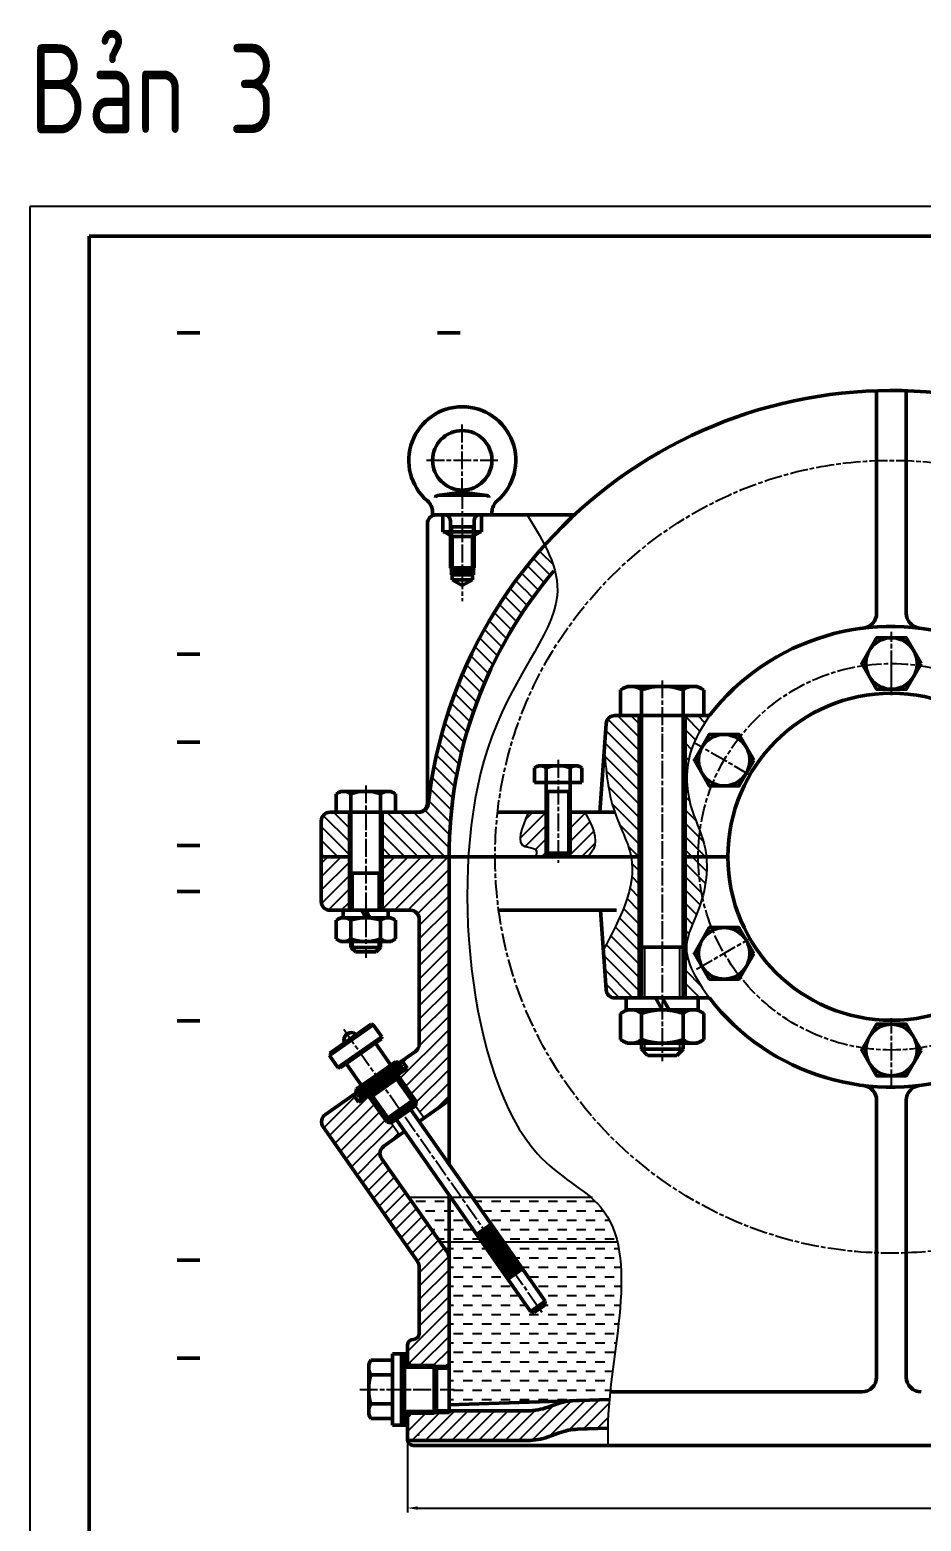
# Model space of a CAD drawing. Header units: millimetres. Extents: x -11122 to -2883, y -3177 to -1688.
# Drawn here: x -8344 to -8044, y -2778 to -2276 of the extents above; entities that cross this region are included whole.
import ezdxf

# ---------------------------------------------------------------- set-up
doc = ezdxf.new("R2010")
doc.units = ezdxf.units.MM
doc.header["$LTSCALE"] = 0.5
doc.linetypes.add('AM_ISO08W050', pattern=[18, 12, -1.5, 3, -1.5])
for name, color, linetype, lineweight in [('AM_0', 7, 'Continuous', 50), ('AM_4', 3, 'Continuous', 25), ('AM_7', 4, 'AM_ISO08W050', 25), ('duong dam', 7, 'Continuous', 50), ('duong_dam', 7, 'Continuous', 50)]:
    doc.layers.add(name, color=color, linetype=linetype, lineweight=lineweight)
doc.styles.add('TCVN', font='tcvn+7284-2003i.ttf', dxfattribs={"width": 0.8, "height": 3.5})
doc.dimstyles.new('MyTemplate$0', dxfattribs={"dimtxt": 3.5, "dimasz": 3.5, "dimexe": 1.5, "dimexo": 0, "dimtad": 1, "dimtoh": 1, "dimdec": 0, "dimzin": 0, "dimtxsty": 'TCVN', "dimcen": 0, "dimclrd": 3, "dimclre": 3, "dimclrt": 1, "dimadec": 0, "dimazin": 0, "dimtfac": 1, "dimtdec": 0, "dimtofl": 0, "dimtmove": 0, "dimatfit": 3, "dimfxl": 1, "dimtfill": 1, "dimtolj": 1, "dimtzin": 0, "dimarcsym": 0})
pattern_1 = [(135, (-9727.3103, -6035.1423), (-2.245064, -2.245064), [])]

# ---------------------------------------------------------------- blocks, each defined once
blk = doc.blocks.new('*D118')
at = {"color": 3, "lineweight": -2, "transparency": 16777216}
for p, q in [((-8216.59, -2749.97), (-8216.59, -2774.87)), ((-7820.5, -2752.31), (-7820.5, -2774.87)), ((-8213.09, -2773.37), (-7824, -2773.37))]:
    blk.add_line(p, q, dxfattribs=at)
at = {"color": 3, "transparency": 16777216}
for points in [[(-8213.09, -2772.79), (-8213.09, -2773.95), (-8216.59, -2773.37)], [(-7824, -2772.79), (-7824, -2773.95), (-7820.5, -2773.37)]]:
    blk.add_solid(points, dxfattribs=at)
at = {"color": 1, "transparency": 16777216, "insert": (-8018.54, -2771), "char_height": 3.5, "attachment_point": 5, "style": 'TCVN', "bg_fill": 3, "box_fill_scale": 1.1, "bg_fill_color": 256, "bg_fill_true_color": 13158600, "bg_fill_transparency": 0}
blk.add_mtext('\\A1;396', dxfattribs=at)
blk = doc.blocks.new('Đệm vênh M10')
at = {"layer": 'AM_0', "lineweight": 50}
for p, q in [((-8238.14, -2574.81), (-8238.14, -2572.31)), ((-8230.59, -2574.81), (-8232.03, -2572.31)), ((-8230.59, -2572.31), (-8229.14, -2574.81)), ((-8223.04, -2574.81), (-8223.04, -2572.31)), ((-8223.04, -2574.81), (-8238.14, -2574.81))]:
    blk.add_line(p, q, dxfattribs=at)

msp = doc.modelspace()

# ---------------------------------------------------------------- hatches: boundary and pattern name
at = {"layer": 'AM_4'}
h = msp.add_hatch(color=256, dxfattribs=at)
h.paths.add_polyline_path([(-8228.92, -2633.97), (-8229.5, -2633.15), (-8232.77, -2635.45), (-8232.2, -2636.27)])
h.paths.add_polyline_path([(-8221.31, -2627.42), (-8220.73, -2628.24), (-8217.45, -2625.94), (-8218.03, -2625.12)])
at = {"layer": 'AM_7', "lineweight": 25}
h = msp.add_hatch(dxfattribs=at)
h.set_pattern_fill('ANSI31', color=256, angle=90)
edge = h.paths.add_edge_path()
edge.add_spline(control_points=[(-8170.4, -2449.47), (-8169.78, -2450.72), (-8168.05, -2454.74), (-8167.06, -2457.8)], knot_values=[10.705236, 10.705236, 10.705236, 10.705236, 18.592735, 18.592735, 18.592735, 18.592735], degree=3, periodic=0)
edge.add_arc((-8053.75, -2554.31), 148.83, 139.5771, 180)
edge.add_line((-8202.59, -2554.31), (-8225.09, -2554.31))
edge.add_line((-8225.09, -2554.31), (-8225.09, -2539.31))
edge.add_line((-8225.09, -2539.31), (-8220.59, -2539.31))
edge.add_line((-8220.59, -2539.31), (-8212.57, -2539.31))
edge.add_arc((-8212.57, -2536.31), 3, 270, 353.5338)
edge.add_arc((-8053.75, -2554.31), 156.83, 138.0524, 173.5338, ccw=False)
edge = h.paths.add_edge_path()
edge.add_arc((-8242.59, -2542.31), 3, 90, 180, ccw=False)
edge.add_line((-8242.59, -2539.31), (-8240.59, -2539.31))
edge.add_line((-8240.59, -2539.31), (-8236.09, -2539.31))
edge.add_line((-8236.09, -2539.31), (-8236.09, -2554.31))
edge.add_line((-8236.09, -2554.31), (-8245.59, -2554.31))
edge.add_line((-8245.59, -2554.31), (-8245.59, -2542.31))
at = {"layer": 'AM_7'}
h = msp.add_hatch(dxfattribs=at)
h.set_pattern_fill('ANSI31', color=256, angle=90)
h.set_pattern_definition(pattern_1)
edge = h.paths.add_edge_path()
edge.add_line((-8138.57, -2506.81), (-8144.87, -2506.81))
edge.add_line((-8144.87, -2506.81), (-8146.75, -2506.81))
edge.add_arc((-8146.75, -2509.81), 3, 90, 175.9478)
edge.add_line((-8149.74, -2509.6), (-8150.33, -2517.89))
edge.add_spline(control_points=[(-8150.33, -2517.89), (-8149.79, -2525.14), (-8149.24, -2532.39), (-8146.85, -2539.31)], knot_values=[0, 0, 0, 0, 21.704705, 21.704705, 21.704705, 21.704705], degree=3, periodic=0)
edge.add_spline(control_points=[(-8146.85, -2539.31), (-8145.08, -2544.4), (-8142.32, -2549.32), (-8141.36, -2554.31)], knot_values=[0, 0, 0, 0, 15.971932, 15.971932, 15.971932, 15.971932], degree=3, periodic=0)
edge.add_line((-8141.36, -2554.31), (-8138.57, -2554.31))
edge.add_line((-8138.57, -2554.31), (-8138.57, -2506.81))
h = msp.add_hatch(dxfattribs=at)
h.set_pattern_fill('ANSI31', color=256, angle=90)
h.set_pattern_definition(pattern_1)
edge = h.paths.add_edge_path()
edge.add_spline(control_points=[(-8122, -2521.81), (-8121.8, -2520.8), (-8120.42, -2515.42), (-8117.43, -2510.67), (-8114.99, -2506.81)], knot_values=[0, 0, 0, 0, 3.083121, 16.621132, 16.621132, 16.621132, 16.621132], degree=3, periodic=0)
edge.add_line((-8114.99, -2506.81), (-8123.17, -2506.81))
edge.add_line((-8123.17, -2506.81), (-8123.17, -2521.81))
edge.add_line((-8123.17, -2521.81), (-8122, -2521.81))
h = msp.add_hatch(dxfattribs=at)
h.set_pattern_fill('ANSI31', color=256, angle=90)
h.set_pattern_definition(pattern_1)
edge = h.paths.add_edge_path()
edge.add_spline(control_points=[(-8116.03, -2554.31), (-8116.17, -2552.93), (-8117.16, -2547.02), (-8122.4, -2537.03), (-8122.99, -2526.78), (-8122, -2521.81)], knot_values=[16.621132, 16.621132, 16.621132, 16.621132, 20.828975, 34.787135, 49.906174, 49.906174, 49.906174, 49.906174], degree=3, periodic=0)
edge.add_line((-8122, -2521.81), (-8123.17, -2521.81))
edge.add_line((-8123.17, -2521.81), (-8123.17, -2554.31))
edge.add_line((-8123.17, -2554.31), (-8116.03, -2554.31))
at = {"layer": 'AM_7', "lineweight": 25}
h = msp.add_hatch(dxfattribs=at)
h.set_pattern_fill('ANSI31', color=256)
edge = h.paths.add_edge_path()
edge.add_spline(control_points=[(-8155.83, -2554.31), (-8155.14, -2553.47), (-8151.64, -2549.24), (-8154.53, -2543.73), (-8156.86, -2539.31)], knot_values=[0, 0, 0, 0, 3.140591, 15.906065, 15.906065, 15.906065, 15.906065], degree=3, periodic=0)
edge.add_line((-8156.86, -2539.31), (-8161.87, -2539.31))
edge.add_line((-8161.87, -2539.31), (-8161.87, -2554.31))
edge.add_line((-8161.87, -2554.31), (-8155.83, -2554.31))
edge = h.paths.add_edge_path()
edge.add_spline(control_points=[(-8175.87, -2539.31), (-8178.08, -2544.61), (-8180.54, -2550.48), (-8175.26, -2551.11), (-8172.47, -2551.88), (-8173.32, -2553.62), (-8173.66, -2554.31)], knot_values=[0, 0, 0, 0, 11.588207, 12.843494, 15.830586, 17.801559, 17.801559, 17.801559, 17.801559], degree=3, periodic=0)
edge.add_line((-8173.66, -2554.31), (-8169.87, -2554.31))
edge.add_line((-8169.87, -2554.31), (-8169.87, -2539.31))
edge.add_line((-8169.87, -2539.31), (-8175.87, -2539.31))
h = msp.add_hatch(dxfattribs=at)
h.set_pattern_fill('ANSI31', color=256)
h.paths.add_polyline_path([(-8212.59, -2575.31), (-8212.59, -2617.31, -0.244698), (-8213.86, -2619.77), (-8218.36, -2622.91), (-8216.64, -2625.37), (-8220.73, -2628.24), (-8220.16, -2629.06), (-8215, -2636.43), (-8214.18, -2635.86), (-8214.18, -2635.86), (-8213.6, -2636.68), (-8213.85, -2638.07), (-8210.98, -2642.16), (-8203.86, -2637.18, 0.244698), (-8202.59, -2634.72), (-8202.59, -2554.31), (-8225.09, -2554.31), (-8225.09, -2572.31), (-8220.09, -2572.31), (-8215.59, -2572.31, -0.414214)])
h.paths.add_polyline_path([(-8236.09, -2554.31), (-8245.59, -2554.31), (-8245.59, -2569.31, 0.414214), (-8242.59, -2572.31), (-8236.09, -2572.31)])
h.paths.add_polyline_path([(-8224.53, -2651.65), (-8219.17, -2647.9), (-8222.61, -2642.98), (-8223.19, -2642.17), (-8224.01, -2642.74), (-8229.17, -2635.37), (-8229.74, -2634.55), (-8233.02, -2636.84), (-8234.74, -2634.38), (-8244.19, -2641, 0.414214), (-8244.93, -2645.18), (-8213.13, -2690.6, -0.153915), (-8212.59, -2692.32), (-8212.59, -2714.64, -0.414214), (-8214.59, -2716.64, 0.414214), (-8216.59, -2718.64), (-8216.59, -2724.46), (-8215.59, -2725.46), (-8207.59, -2725.46), (-8202.59, -2725.46), (-8202.59, -2704.4), (-8202.59, -2689.17, 0.153915), (-8203.13, -2687.45), (-8225.27, -2655.83, -0.414214)])
at = {"layer": 'AM_7'}
h = msp.add_hatch(dxfattribs=at)
h.set_pattern_fill('ANSI31', color=256, angle=90)
h.set_pattern_definition(pattern_1)
edge = h.paths.add_edge_path()
edge.add_line((-8138.57, -2554.31), (-8141.36, -2554.31))
edge.add_spline(control_points=[(-8141.36, -2554.31), (-8139.4, -2564.54), (-8145.04, -2575.1), (-8150.69, -2585.67)], knot_values=[0, 0, 0, 0, 32.714038, 32.714038, 32.714038, 32.714038], degree=3, periodic=0)
edge.add_line((-8150.69, -2585.67), (-8149.74, -2599.02))
edge.add_arc((-8146.75, -2598.81), 3, 184.0522, 270)
edge.add_line((-8146.75, -2601.81), (-8145.87, -2601.81))
edge.add_line((-8145.87, -2601.81), (-8145.87, -2601.79))
edge.add_line((-8145.87, -2601.79), (-8138.57, -2601.79))
edge.add_line((-8138.57, -2601.79), (-8138.57, -2554.31))
h = msp.add_hatch(dxfattribs=at)
h.set_pattern_fill('ANSI31', color=256, angle=90)
h.set_pattern_definition(pattern_1)
edge = h.paths.add_edge_path()
edge.add_spline(control_points=[(-8122.58, -2586.81), (-8122.72, -2585.83), (-8122.9, -2581.25), (-8117.35, -2570.83), (-8115.42, -2560.4), (-8116.03, -2554.31)], knot_values=[49.906174, 49.906174, 49.906174, 49.906174, 53.075656, 64.740824, 83.245017, 83.245017, 83.245017, 83.245017], degree=3, periodic=0)
edge.add_line((-8116.03, -2554.31), (-8123.17, -2554.31))
edge.add_line((-8123.17, -2554.31), (-8123.17, -2586.81))
edge.add_line((-8123.17, -2586.81), (-8122.58, -2586.81))
h = msp.add_hatch(dxfattribs=at)
h.set_pattern_fill('ANSI31', color=256, angle=90)
h.set_pattern_definition(pattern_1)
edge = h.paths.add_edge_path()
edge.add_spline(control_points=[(-8114.99, -2601.81), (-8118.42, -2596.83), (-8121.85, -2591.85), (-8122.58, -2586.81)], knot_values=[83.245017, 83.245017, 83.245017, 83.245017, 99.590234, 99.590234, 99.590234, 99.590234], degree=3, periodic=0)
edge.add_line((-8122.58, -2586.81), (-8123.17, -2586.81))
edge.add_line((-8123.17, -2586.81), (-8123.17, -2601.79))
edge.add_line((-8123.17, -2601.79), (-8115.87, -2601.79))
edge.add_line((-8115.87, -2601.79), (-8114.99, -2601.81))
h = msp.add_hatch(dxfattribs=at)
h.set_pattern_fill('DASH', color=256)
edge = h.paths.add_edge_path()
edge.add_spline(control_points=[(-8144.64, -2698.2), (-8144.6, -2695.89), (-8144.65, -2693.64), (-8144.81, -2691.46)], knot_values=[228.287874, 228.287874, 228.287874, 228.287874, 234.953778, 234.953778, 234.953778, 234.953778], degree=3, periodic=0)
edge.add_spline(control_points=[(-8144.81, -2691.46), (-8144.9, -2690.14), (-8145.04, -2688.84), (-8145.23, -2687.57)], knot_values=[224.237197, 224.237197, 224.237197, 224.237197, 228.287874, 228.287874, 228.287874, 228.287874], degree=3, periodic=0)
edge.add_spline(control_points=[(-8145.23, -2687.57), (-8145.42, -2686.31), (-8145.65, -2685.07), (-8145.94, -2683.87)], knot_values=[220.199355, 220.199355, 220.199355, 220.199355, 224.237197, 224.237197, 224.237197, 224.237197], degree=3, periodic=0)
edge.add_spline(control_points=[(-8145.94, -2683.87), (-8146.11, -2683.15), (-8146.3, -2682.44), (-8146.51, -2681.74)], knot_values=[217.766993, 217.766993, 217.766993, 217.766993, 220.199355, 220.199355, 220.199355, 220.199355], degree=3, periodic=0)
edge.add_spline(control_points=[(-8146.51, -2681.74), (-8146.71, -2681.11), (-8146.92, -2680.48), (-8147.15, -2679.86)], knot_values=[215.53402, 215.53402, 215.53402, 215.53402, 217.766993, 217.766993, 217.766993, 217.766993], degree=3, periodic=0)
edge.add_spline(control_points=[(-8147.15, -2679.86), (-8147.37, -2679.28), (-8147.6, -2678.72), (-8147.85, -2678.17)], knot_values=[213.452083, 213.452083, 213.452083, 213.452083, 215.53402, 215.53402, 215.53402, 215.53402], degree=3, periodic=0)
edge.add_spline(control_points=[(-8147.85, -2678.17), (-8148.11, -2677.57), (-8148.4, -2676.99), (-8148.7, -2676.42)], knot_values=[211.220273, 211.220273, 211.220273, 211.220273, 213.452083, 213.452083, 213.452083, 213.452083], degree=3, periodic=0)
edge.add_spline(control_points=[(-8148.7, -2676.42), (-8148.99, -2675.89), (-8149.29, -2675.36), (-8149.61, -2674.85)], knot_values=[209.118597, 209.118597, 209.118597, 209.118597, 211.220273, 211.220273, 211.220273, 211.220273], degree=3, periodic=0)
edge.add_spline(control_points=[(-8149.61, -2674.85), (-8150.22, -2673.89), (-8150.96, -2672.89), (-8151.77, -2671.95), (-8151.84, -2671.88)], knot_values=[204.825958, 204.825958, 204.825958, 204.825958, 208.778893, 209.118597, 209.118597, 209.118597, 209.118597], degree=3, periodic=0)
edge.add_spline(control_points=[(-8151.84, -2671.88), (-8152.27, -2671.39), (-8152.72, -2670.91), (-8153.19, -2670.45)], knot_values=[202.583409, 202.583409, 202.583409, 202.583409, 204.825958, 204.825958, 204.825958, 204.825958], degree=3, periodic=0)
edge.add_spline(control_points=[(-8153.19, -2670.45), (-8153.73, -2669.92), (-8154.3, -2669.4), (-8154.89, -2668.9)], knot_values=[200.022357, 200.022357, 200.022357, 200.022357, 202.583409, 202.583409, 202.583409, 202.583409], degree=3, periodic=0)
edge.add_line((-8154.89, -2668.9), (-8194.7, -2668.9))
edge.add_line((-8194.7, -2668.9), (-8170.25, -2703.81))
edge.add_line((-8170.25, -2703.81), (-8170.5, -2705.21))
edge.add_line((-8170.5, -2705.21), (-8172.14, -2706.35))
edge.add_line((-8172.14, -2706.35), (-8173.78, -2707.5))
edge.add_line((-8173.78, -2707.5), (-8175.17, -2707.25))
edge.add_line((-8175.17, -2707.25), (-8191.53, -2683.9))
edge.add_line((-8191.53, -2683.9), (-8202.59, -2683.9))
edge.add_line((-8202.59, -2683.9), (-8202.59, -2738.64))
edge.add_line((-8202.59, -2738.64), (-8148.63, -2736.84))
edge.add_spline(control_points=[(-8148.63, -2736.84), (-8148.42, -2734.52), (-8148.16, -2732.16), (-8147.87, -2729.78)], knot_values=[263.835919, 263.835919, 263.835919, 263.835919, 270.338263, 270.338263, 270.338263, 270.338263], degree=3, periodic=0)
edge.add_line((-8148.38, -2734.31), (-8148.38, -2734.31))
edge.add_spline(control_points=[(-8148.63, -2736.84), (-8148.42, -2734.52), (-8148.16, -2732.16), (-8147.87, -2729.78)], knot_values=[263.835919, 263.835919, 263.835919, 263.835919, 270.338263, 270.338263, 270.338263, 270.338263], degree=3, periodic=0)
edge.add_spline(control_points=[(-8147.87, -2729.78), (-8146.98, -2722.45), (-8145.85, -2714.93), (-8145.19, -2707.68)], knot_values=[243.846869, 243.846869, 243.846869, 243.846869, 263.835919, 263.835919, 263.835919, 263.835919], degree=3, periodic=0)
edge.add_spline(control_points=[(-8145.19, -2707.68), (-8144.89, -2704.45), (-8144.69, -2701.28), (-8144.64, -2698.2)], knot_values=[234.953778, 234.953778, 234.953778, 234.953778, 243.846869, 243.846869, 243.846869, 243.846869], degree=3, periodic=0)
h.paths.add_polyline_path([(-8202.59, -2668.9), (-8216.12, -2668.9), (-8205.61, -2683.9), (-8202.59, -2683.9)])
h.paths.add_polyline_path([(-8202.03, -2668.9), (-8202.59, -2668.9), (-8202.59, -2683.9), (-8191.53, -2683.9)], flags=17)
h.paths.add_polyline_path([(-8202.59, -2683.9), (-8205.61, -2683.9), (-8203.13, -2687.45, -0.153915), (-8202.59, -2689.17)])
at = {"layer": 'AM_7', "lineweight": 25}
h = msp.add_hatch(dxfattribs=at)
h.set_pattern_fill('ANSI37', color=256, scale=0.2, angle=45)
h.paths.add_polyline_path([(-8188.4, -2677.91), (-8190.85, -2679.63), (-8181.55, -2692.91), (-8177.89, -2692.91)])
h.paths.add_polyline_path([(-8190.85, -2679.63), (-8193.31, -2681.35), (-8185.22, -2692.91), (-8181.55, -2692.91)])
h.paths.add_polyline_path([(-8180.35, -2694.63), (-8181.55, -2692.91), (-8185.22, -2692.91), (-8182.81, -2696.35)])
h.paths.add_polyline_path([(-8177.89, -2692.91), (-8181.55, -2692.91), (-8180.35, -2694.63)])
at = {"layer": 'AM_7'}
h = msp.add_hatch(dxfattribs=at)
h.set_pattern_fill('ANSI31', color=256)
edge = h.paths.add_edge_path()
edge.add_arc((-8176.11, -2730.64), 20, 270, 290)
edge.add_line((-8169.27, -2749.44), (-8165.49, -2748.06))
edge.add_arc((-8158.65, -2766.86), 20, 91.9092, 110, ccw=False)
edge.add_line((-8159.32, -2746.87), (-8149.16, -2746.53))
edge.add_spline(control_points=[(-8149.16, -2746.53), (-8149.14, -2743.38), (-8148.93, -2740.14), (-8148.63, -2736.84)], knot_values=[270.238673, 270.238673, 270.238673, 270.238673, 279.633953, 279.633953, 279.633953, 279.633953], degree=3, periodic=0)
edge.add_line((-8148.63, -2736.84), (-8160.33, -2737.23))
edge.add_arc((-8159.66, -2757.22), 20, 91.9092, 110)
edge.add_line((-8166.5, -2738.43), (-8169.27, -2739.44))
edge.add_arc((-8176.11, -2720.64), 20, 270, 290, ccw=False)
edge.add_line((-8176.11, -2740.64), (-8202.59, -2740.64))
edge.add_line((-8202.59, -2740.64), (-8202.59, -2741.46))
edge.add_line((-8202.59, -2741.46), (-8207.59, -2741.46))
edge.add_line((-8207.59, -2741.46), (-8215.59, -2741.46))
edge.add_line((-8215.59, -2741.46), (-8216.59, -2742.46))
edge.add_line((-8216.59, -2742.46), (-8216.59, -2745.46))
edge.add_line((-8216.59, -2745.46), (-8216.59, -2750.31))
edge.add_arc((-8214.59, -2750.31), 2, 180, 189.5931)
edge.add_line((-8216.56, -2750.64), (-8176.11, -2750.64))

# ---------------------------------------------------------------- linework, layer by layer
for p, q in [((-8236, -2582.81), (-8225.07, -2582.81)), ((-8242.69, -2620.42), (-8242.81, -2621.11)), ((-8227.12, -2627.83), (-8232.04, -2631.27)), ((-8220.16, -2629.06), (-8221.31, -2627.42)), ((-8228.35, -2634.79), (-8229.5, -2633.15)), ((-8219.34, -2628.48), (-8214.18, -2635.86)), ((-8224.01, -2642.74), (-8229.17, -2635.37)), ((-8218.52, -2640.12), (-8214.42, -2637.25)), ((-8218.52, -2640.12), (-8222.61, -2642.98)), ((-8218.59, -2721.45), (-8218.59, -2725.46)), ((-8218.59, -2725.46), (-8216.59, -2725.46)), ((-8218.59, -2726.27), (-8218.59, -2725.46)), ((-8218.59, -2740.64), (-8218.59, -2726.27)), ((-8216.59, -2725.46), (-8207.59, -2725.46)), ((-8218.59, -2740.64), (-8218.59, -2741.46)), ((-8218.59, -2745.46), (-8218.59, -2741.46)), ((-8207.59, -2741.46), (-8217.59, -2741.46))]:
    msp.add_line(p, q)
at = {"layer": 'AM_0'}
for p, q in [((-7164.6, -2345.59), (-8323.6, -2345.59)), ((-8323.6, -2345.59), (-8323.6, -3166.59)), ((-8286.43, -2378.1), (-8294.08, -2378.1)), ((-8198.86, -2378.1), (-8206.51, -2378.1)), ((-8058.75, -2472.42), (-8058.75, -2397.56)), ((-8048.75, -2472.42), (-8048.75, -2397.56)), ((-8198.14, -2431.72), (-8206.42, -2432.8)), ((-8205.75, -2432.71), (-8190.52, -2432.71)), ((-8198.14, -2431.72), (-8189.86, -2432.8)), ((-8209.87, -2536.31), (-8209.87, -2442.31)), ((-8208.13, -2439.31), (-8208.13, -2438.39)), ((-8204.13, -2439.31), (-8208.13, -2439.31)), ((-8206.87, -2439.31), (-8160.39, -2439.31)), ((-8204.63, -2439.31), (-8204.63, -2445.07)), ((-8191.63, -2439.31), (-8204.63, -2439.31)), ((-8198.13, -2439.31), (-8204.13, -2439.31)), ((-8202.13, -2441.31), (-8202.13, -2457.11)), ((-8198.13, -2439.31), (-8192.13, -2439.31)), ((-8194.13, -2441.31), (-8194.13, -2457.11)), ((-8192.13, -2439.31), (-8188.13, -2439.31)), ((-8191.63, -2445.07), (-8191.63, -2439.31)), ((-8188.13, -2439.31), (-8188.13, -2438.39)), ((-8204.13, -2445.07), (-8204.63, -2445.07)), ((-8191.63, -2445.07), (-8204.13, -2445.07)), ((-8204.13, -2445.07), (-8201.53, -2446.57)), ((-8202.13, -2443.31), (-8194.13, -2443.31)), ((-8201.53, -2446.57), (-8201.53, -2461.11)), ((-8201.53, -2446.57), (-8194.73, -2446.57)), ((-8192.13, -2445.07), (-8194.73, -2446.57)), ((-8194.73, -2446.57), (-8194.73, -2461.11)), ((-8202.13, -2457.11), (-8194.13, -2457.11)), ((-8200.93, -2458.31), (-8195.33, -2458.31)), ((-8286.43, -2486.14), (-8294.08, -2486.14)), ((-8144.87, -2498.21), (-8142.79, -2497.01)), ((-8130.87, -2497.01), (-8142.79, -2497.01)), ((-8130.87, -2497.01), (-8118.95, -2497.01)), ((-8116.87, -2498.21), (-8118.95, -2497.01)), ((-8144.87, -2498.21), (-8144.87, -2506.81)), ((-8137.87, -2498.21), (-8137.87, -2506.81)), ((-8123.87, -2498.21), (-8123.87, -2506.81)), ((-8116.87, -2498.21), (-8116.87, -2506.81)), ((-8114.99, -2506.81), (-8146.75, -2506.81)), ((-8144.87, -2506.81), (-8130.87, -2506.81)), ((-8138.57, -2506.81), (-8138.57, -2601.81)), ((-8137.87, -2506.81), (-8137.87, -2601.81)), ((-8123.87, -2506.81), (-8137.87, -2506.81)), ((-8116.87, -2506.81), (-8130.87, -2506.81)), ((-8123.87, -2601.81), (-8123.87, -2506.81)), ((-8123.17, -2506.81), (-8123.17, -2601.81)), ((-8149.74, -2509.6), (-8151.85, -2539.31)), ((-8286.43, -2515.76), (-8294.08, -2515.76)), ((-8173.87, -2524.4), (-8172.68, -2523.71)), ((-8173.87, -2524.4), (-8173.87, -2529.31)), ((-8165.87, -2523.71), (-8172.68, -2523.71)), ((-8169.87, -2524.4), (-8169.87, -2529.31)), ((-8165.87, -2523.71), (-8159.06, -2523.71)), ((-8161.87, -2524.4), (-8161.87, -2529.31)), ((-8157.87, -2524.4), (-8159.06, -2523.71)), ((-8157.87, -2524.4), (-8157.87, -2529.31)), ((-8240.59, -2533.17), (-8239.1, -2532.31)), ((-8239.1, -2532.31), (-8222.07, -2532.31)), ((-8220.59, -2533.17), (-8222.07, -2532.31)), ((-8173.87, -2529.31), (-8165.87, -2529.31)), ((-8169.87, -2529.31), (-8169.87, -2553.11)), ((-8161.87, -2529.31), (-8169.87, -2529.31)), ((-8169.87, -2532.31), (-8161.87, -2532.31)), ((-8157.87, -2529.31), (-8165.87, -2529.31)), ((-8161.87, -2553.11), (-8161.87, -2529.31)), ((-8240.59, -2539.31), (-8240.59, -2533.17)), ((-8235.59, -2533.17), (-8235.59, -2539.31)), ((-8225.59, -2533.17), (-8225.59, -2539.31)), ((-8220.59, -2533.17), (-8220.59, -2539.31)), ((-8245.59, -2542.31), (-8245.59, -2569.31)), ((-8212.57, -2539.31), (-8242.59, -2539.31)), ((-8240.59, -2539.31), (-8242.59, -2539.31)), ((-8220.59, -2539.31), (-8240.59, -2539.31)), ((-8236.09, -2572.31), (-8236.09, -2539.31)), ((-8235.59, -2539.31), (-8235.59, -2554.31)), ((-8225.59, -2572.31), (-8225.59, -2539.31)), ((-8225.09, -2572.31), (-8225.09, -2539.31)), ((-8169.87, -2539.31), (-8186.24, -2539.31)), ((-8151.85, -2539.31), (-8161.87, -2539.31)), ((-8151.85, -2539.31), (-8146.85, -2539.31)), ((-8286.43, -2550.52), (-8294.08, -2550.52)), ((-8169.87, -2553.11), (-8168.67, -2554.31)), ((-8169.87, -2553.11), (-8161.87, -2553.11)), ((-8161.87, -2553.11), (-8163.07, -2554.31)), ((-8236.09, -2554.31), (-8245.59, -2554.31)), ((-8235.59, -2554.31), (-8235.59, -2572.31)), ((-8138.57, -2554.31), (-8225.09, -2554.31)), ((-8202.59, -2554.31), (-8202.59, -2657.64)), ((-8168.67, -2554.31), (-8163.07, -2554.31)), ((-8108.75, -2554.31), (-8123.17, -2554.31)), ((-8225.59, -2559.81), (-8235.59, -2559.81)), ((-8225.59, -2572.31), (-8225.59, -2559.81)), ((-8286.43, -2566), (-8294.08, -2566)), ((-8215.59, -2572.31), (-8242.59, -2572.31)), ((-8241.09, -2572.31), (-8220.09, -2572.31)), ((-8151.63, -2572.31), (-8185.87, -2572.31)), ((-8151.63, -2572.31), (-8149.74, -2599.02)), ((-8151.63, -2572.31), (-8146.3, -2572.31)), ((-8239.1, -2574.81), (-8240.59, -2575.67)), ((-8239.1, -2574.81), (-8240.59, -2575.67)), ((-8240.59, -2581.95), (-8240.59, -2575.67)), ((-8235.59, -2575.67), (-8235.59, -2581.95)), ((-8235.59, -2575.67), (-8235.59, -2581.95)), ((-8235.59, -2575.67), (-8235.59, -2581.95)), ((-8225.59, -2581.95), (-8225.59, -2575.67)), ((-8225.59, -2581.95), (-8225.59, -2575.67)), ((-8225.59, -2575.67), (-8225.59, -2581.95)), ((-8222.07, -2574.81), (-8220.59, -2575.67)), ((-8220.59, -2575.67), (-8220.59, -2581.95)), ((-8212.59, -2575.31), (-8212.59, -2617.31)), ((-8239.1, -2582.81), (-8240.59, -2581.95)), ((-8222.07, -2582.81), (-8239.1, -2582.81)), ((-8235.59, -2582.81), (-8235.59, -2584.81)), ((-8225.59, -2584.81), (-8225.59, -2582.81)), ((-8225.59, -2584.81), (-8225.59, -2582.81)), ((-8222.07, -2582.81), (-8220.59, -2581.95)), ((-8235.59, -2584.81), (-8235.59, -2584.81)), ((-8235.59, -2584.81), (-8234.09, -2586.31)), ((-8235.59, -2584.81), (-8225.59, -2584.81)), ((-8234.09, -2586.31), (-8227.09, -2586.31)), ((-8225.59, -2584.81), (-8227.09, -2586.31)), ((-8137.87, -2584.69), (-8123.87, -2584.69)), ((-8146.75, -2601.81), (-8114.99, -2601.81)), ((-8138.37, -2601.79), (-8138.37, -2601.81)), ((-8123.37, -2601.79), (-8123.37, -2601.81)), ((-8144.87, -2607.01), (-8142.79, -2605.81)), ((-8144.87, -2613.78), (-8144.87, -2607.01)), ((-8144.87, -2607.01), (-8144.87, -2615.81)), ((-8118.95, -2605.81), (-8142.79, -2605.81)), ((-8118.95, -2605.81), (-8142.79, -2605.81)), ((-8137.87, -2607.01), (-8137.87, -2615.81)), ((-8137.87, -2615.81), (-8137.87, -2607.01)), ((-8123.87, -2615.81), (-8123.87, -2607.01)), ((-8123.87, -2615.81), (-8123.87, -2607.01)), ((-8116.87, -2607.01), (-8118.95, -2605.81)), ((-8116.87, -2615.81), (-8116.87, -2607.01)), ((-8286.43, -2609.49), (-8294.08, -2609.49)), ((-8228.07, -2610.79), (-8242.81, -2621.11)), ((-8242.69, -2620.42), (-8228.76, -2610.67)), ((-8228.76, -2610.67), (-8228.07, -2610.79)), ((-8228.07, -2610.79), (-8225.2, -2614.89)), ((-8239.94, -2625.21), (-8225.2, -2614.89)), ((-8225.32, -2615.58), (-8239.25, -2625.33)), ((-8225.32, -2615.58), (-8227.37, -2617.02)), ((-8222.21, -2624.39), (-8227.37, -2617.02)), ((-8225.2, -2614.89), (-8225.32, -2615.58)), ((-8144.87, -2615.81), (-8142.79, -2617.01)), ((-8142.79, -2617.01), (-8118.95, -2617.01)), ((-8137.87, -2617.01), (-8137.87, -2619.01)), ((-8123.87, -2619.01), (-8123.87, -2617.01)), ((-8123.87, -2617.01), (-8123.87, -2619.01)), ((-8116.87, -2615.81), (-8118.95, -2617.01)), ((-8239.94, -2625.21), (-8242.81, -2621.11)), ((-8220.57, -2623.24), (-8222.21, -2624.39)), ((-8220.57, -2623.24), (-8219.18, -2623.49)), ((-8213.86, -2619.77), (-8219.99, -2624.06)), ((-8216.64, -2625.37), (-8218.36, -2622.91)), ((-8137.87, -2619.01), (-8135.77, -2621.11)), ((-8137.87, -2619.01), (-8123.87, -2619.01)), ((-8135.77, -2621.11), (-8125.97, -2621.11)), ((-8123.87, -2619.01), (-8125.97, -2621.11)), ((-8239.94, -2625.21), (-8239.25, -2625.33)), ((-8237.2, -2623.9), (-8239.25, -2625.33)), ((-8232.04, -2631.27), (-8237.2, -2623.9)), ((-8233.92, -2633.81), (-8219.18, -2623.49)), ((-8227.12, -2627.83), (-8233.67, -2632.42)), ((-8218.6, -2624.31), (-8233.35, -2634.63)), ((-8219.99, -2624.06), (-8233.1, -2633.24)), ((-8231.95, -2634.88), (-8218.85, -2625.7)), ((-8220.73, -2628.24), (-8228.92, -2633.97)), ((-8227.12, -2627.83), (-8222.21, -2624.39)), ((-8220.16, -2629.06), (-8221.31, -2627.42)), ((-8216.64, -2625.37), (-8220.73, -2628.24)), ((-8219.34, -2628.48), (-8219.91, -2627.66)), ((-8215.32, -2634.22), (-8219.63, -2628.07)), ((-8218.6, -2624.31), (-8219.18, -2623.49)), ((-8218.6, -2624.31), (-8218.85, -2625.7)), ((-8218.85, -2625.7), (-8218.03, -2625.12)), ((-8217.45, -2625.94), (-8218.03, -2625.12)), ((-8233.67, -2632.42), (-8233.92, -2633.81)), ((-8228.35, -2634.79), (-8229.5, -2633.15)), ((-8229.17, -2635.37), (-8219.34, -2628.48)), ((-8215.57, -2635.61), (-8220.16, -2629.06)), ((-8216.56, -2632.45), (-8216.56, -2632.45)), ((-8233.92, -2633.81), (-8244.19, -2641)), ((-8233.02, -2636.84), (-8234.74, -2634.38)), ((-8233.92, -2633.81), (-8233.35, -2634.63)), ((-8233.35, -2634.63), (-8231.95, -2634.88)), ((-8233.02, -2636.84), (-8228.92, -2633.97)), ((-8231.95, -2634.88), (-8232.77, -2635.45)), ((-8232.77, -2635.45), (-8232.2, -2636.27)), ((-8229.17, -2635.37), (-8229.74, -2634.55)), ((-8225.15, -2641.1), (-8229.17, -2635.37)), ((-8223.76, -2641.35), (-8228.35, -2634.79)), ((-8224.01, -2642.74), (-8214.18, -2635.86)), ((-8213.85, -2638.07), (-8222.04, -2643.8)), ((-8216.06, -2638.4), (-8220.98, -2641.84)), ((-8216.98, -2633.59), (-8216.98, -2633.59)), ((-8213.6, -2636.68), (-8216.06, -2638.4)), ((-8170.25, -2703.81), (-8216.06, -2638.4)), ((-8215.57, -2635.61), (-8214.42, -2637.25)), ((-8215.32, -2634.22), (-8213.6, -2636.68)), ((-8214.42, -2637.25), (-8214.18, -2635.86)), ((-8213.6, -2636.68), (-8213.85, -2638.07)), ((-8203.86, -2637.18), (-8212.62, -2643.31)), ((-8058.75, -2636.2), (-8058.75, -2729.31)), ((-8048.75, -2636.2), (-8048.75, -2729.31)), ((-8225.15, -2641.1), (-8223.43, -2643.56)), ((-8222.61, -2642.98), (-8224.01, -2642.74)), ((-8223.76, -2641.35), (-8222.61, -2642.98)), ((-8220.98, -2641.84), (-8223.43, -2643.56)), ((-8175.17, -2707.25), (-8220.98, -2641.84)), ((-8213.13, -2690.6), (-8244.93, -2645.18)), ((-8217.53, -2646.75), (-8224.53, -2651.65)), ((-8223.43, -2643.56), (-8222.04, -2643.8)), ((-8203.13, -2687.45), (-8225.27, -2655.83)), ((-8202.59, -2668.1), (-8202.59, -2741.46)), ((-8202.59, -2668.1), (-8202.59, -2672.88)), ((-8193.31, -2681.35), (-8188.4, -2677.91)), ((-8286.43, -2689.99), (-8294.08, -2689.99)), ((-8212.59, -2692.32), (-8212.59, -2714.64)), ((-8182.81, -2696.35), (-8177.89, -2692.91)), ((-8202.59, -2704.4), (-8202.59, -2725.46)), ((-8175.17, -2707.25), (-8170.25, -2703.81)), ((-8173.78, -2707.5), (-8175.17, -2707.25)), ((-8172.14, -2706.35), (-8173.78, -2707.5)), ((-8172.14, -2706.35), (-8170.5, -2705.21)), ((-8170.25, -2703.81), (-8170.5, -2705.21)), ((-8216.59, -2725.46), (-8216.59, -2718.64)), ((-8214.59, -2716.64), (-8214.59, -2716.64)), ((-8286.43, -2722.97), (-8294.08, -2722.97)), ((-8228.89, -2723.64), (-8229.59, -2724.86)), ((-8228.89, -2723.64), (-8221.59, -2723.64)), ((-8221.59, -2721.45), (-8218.59, -2721.45)), ((-8221.59, -2745.46), (-8221.59, -2721.45)), ((-8218.59, -2721.45), (-8216.59, -2721.45)), ((-8218.59, -2745.46), (-8218.59, -2721.45)), ((-8216.59, -2721.45), (-8216.59, -2725.46)), ((-8216.59, -2721.45), (-8216.59, -2724.46)), ((-8229.59, -2742.06), (-8229.59, -2724.85)), ((-8228.89, -2728.55), (-8221.59, -2728.55)), ((-8217.59, -2725.46), (-8218.59, -2725.46)), ((-8217.59, -2726.77), (-8218.59, -2726.77)), ((-8217.59, -2725.46), (-8207.59, -2725.46)), ((-8217.59, -2741.46), (-8217.59, -2725.46)), ((-8216.59, -2724.46), (-8215.59, -2725.46)), ((-8215.59, -2725.46), (-8207.59, -2725.46)), ((-8207.59, -2725.46), (-8206.77, -2726.27)), ((-8207.59, -2725.46), (-8207.59, -2741.46)), ((-8206.77, -2740.64), (-8206.77, -2726.27)), ((-8206.77, -2726.27), (-8202.59, -2726.27)), ((-8229.56, -2734.31), (-8229.59, -2734.31)), ((-8228.89, -2738.36), (-8221.59, -2738.36)), ((-8148.61, -2736.84), (-8202.59, -2738.64)), ((-8169.27, -2739.44), (-8166.5, -2738.43)), ((-8063.75, -2734.31), (-8148.38, -2734.31)), ((-8228.89, -2743.27), (-8229.59, -2742.05)), ((-8228.89, -2743.27), (-8221.59, -2743.27)), ((-8217.59, -2740.14), (-8218.59, -2740.14)), ((-8217.59, -2741.46), (-8218.59, -2741.46)), ((-8217.59, -2741.46), (-8207.59, -2741.46)), ((-8216.59, -2745.64), (-8216.59, -2741.46)), ((-8216.59, -2750.31), (-8216.59, -2741.46)), ((-8215.59, -2741.46), (-8216.59, -2742.46)), ((-8216.59, -2745.46), (-8216.59, -2742.46)), ((-8215.59, -2741.46), (-8207.59, -2741.46)), ((-8207.59, -2741.46), (-8206.77, -2740.64)), ((-8206.77, -2740.64), (-8202.59, -2740.64)), ((-8202.59, -2740.64), (-8176.11, -2740.64)), ((-8221.59, -2745.46), (-8218.59, -2745.46)), ((-8218.59, -2745.46), (-8216.59, -2745.46)), ((-8169.27, -2749.44), (-8165.49, -2748.06)), ((-8149.16, -2746.53), (-8159.32, -2746.87)), ((-8216.56, -2750.64), (-8176.11, -2750.64)), ((-7820.5, -2752.31), (-8214.59, -2752.31))]:
    msp.add_line(p, q, dxfattribs=at)
at = {"layer": 'AM_0', "lineweight": 50}
for p, q in [((-8202.13, -2457.11), (-8200.93, -2458.31)), ((-8194.13, -2457.11), (-8195.33, -2458.31)), ((-8239.1, -2574.81), (-8238.14, -2574.81)), ((-8222.07, -2574.81), (-8223.04, -2574.81)), ((-8143.02, -2605.81), (-8143.02, -2601.81)), ((-8130.87, -2605.81), (-8133.18, -2601.81)), ((-8130.87, -2601.81), (-8128.56, -2605.81)), ((-8118.72, -2605.81), (-8118.72, -2601.81))]:
    msp.add_line(p, q, dxfattribs=at)
at = {"layer": 'AM_0', "lineweight": 25}
for p, q in [((-8163.2, -2554.31), (-8168.54, -2554.31)), ((-8238.14, -2572.31), (-8223.04, -2572.31)), ((-8143.02, -2601.81), (-8118.72, -2601.81)), ((-8118.72, -2605.81), (-8143.02, -2605.81))]:
    msp.add_line(p, q, dxfattribs=at)
at = {"layer": 'AM_0', "linetype": 'Continuous', "lineweight": 25}
for p, q in [((-8218.59, -2721.77), (-8218.26, -2721.45)), ((-8218.59, -2722.22), (-8217.81, -2721.45)), ((-8218.59, -2722.67), (-8217.37, -2721.45)), ((-8218.59, -2723.12), (-8216.92, -2721.45)), ((-8218.59, -2723.57), (-8216.59, -2721.57)), ((-8218.59, -2724.02), (-8216.59, -2722.02)), ((-8218.59, -2724.47), (-8216.59, -2722.47)), ((-8218.59, -2724.92), (-8216.59, -2722.92)), ((-8218.59, -2725.37), (-8216.59, -2723.37)), ((-8218.23, -2725.46), (-8216.59, -2723.81)), ((-8217.78, -2725.46), (-8216.59, -2724.26)), ((-8217.33, -2725.46), (-8216.59, -2724.71)), ((-8216.88, -2725.46), (-8216.59, -2725.16)), ((-8218.59, -2741.53), (-8218.51, -2741.46)), ((-8218.59, -2741.98), (-8218.06, -2741.46)), ((-8218.59, -2742.43), (-8217.61, -2741.46)), ((-8218.59, -2742.88), (-8217.16, -2741.46)), ((-8218.59, -2743.33), (-8216.72, -2741.46)), ((-8218.59, -2743.77), (-8216.59, -2741.77)), ((-8218.59, -2744.22), (-8216.59, -2742.22)), ((-8218.59, -2744.67), (-8216.59, -2742.67)), ((-8218.59, -2745.12), (-8216.59, -2743.12)), ((-8218.48, -2745.46), (-8216.59, -2743.57)), ((-8218.03, -2745.46), (-8216.59, -2744.02)), ((-8217.58, -2745.46), (-8216.59, -2744.47)), ((-8217.13, -2745.46), (-8216.59, -2744.92)), ((-8216.68, -2745.46), (-8216.59, -2745.37))]:
    msp.add_line(p, q, dxfattribs=at)
at = {"layer": 'AM_0'}
for points in [[(-8043.75, -2489.31), (-8048.75, -2480.65), (-8058.75, -2480.65), (-8063.75, -2489.31), (-8058.75, -2497.97), (-8048.75, -2497.97)], [(-8100.04, -2521.81), (-8105.04, -2513.15), (-8115.04, -2513.15), (-8120.04, -2521.81), (-8115.04, -2530.47), (-8105.04, -2530.47)], [(-8100.04, -2586.81), (-8105.04, -2578.15), (-8115.04, -2578.15), (-8120.04, -2586.81), (-8115.04, -2595.47), (-8105.04, -2595.47)], [(-8043.75, -2619.31), (-8048.75, -2610.65), (-8058.75, -2610.65), (-8063.75, -2619.31), (-8058.75, -2627.97), (-8048.75, -2627.97)]]:
    msp.add_lwpolyline(points, close=True, dxfattribs=at)
for centre, radius in [((-8198.13, -2420.96), 10), ((-8053.75, -2489.31), 8.66), ((-8053.75, -2554.31), 55), ((-8110.04, -2521.81), 8.66), ((-8110.04, -2586.81), 8.66), ((-8053.75, -2619.31), 8.66)]:
    msp.add_circle(centre, radius, dxfattribs=at)
at = {"layer": 'AM_0', "lineweight": 50}
msp.add_arc((-8053.75, -2554.31), 156.83, 78.2213, 173.5338, dxfattribs=at)
at = {"layer": 'AM_0'}
for centre, radius, start, end in [((-8198.13, -2420.96), 18, 310.7057, 229.2943), ((-8206.42, -2433.52), 0.72, 90, 180), ((-8189.86, -2433.52), 0.72, 0, 90), ((-8213.13, -2438.39), 5, 0, 49.2943), ((-8183.13, -2438.39), 5, 130.7057, 180), ((-8206.87, -2442.31), 3, 90, 180), ((-8204.13, -2441.31), 2, 0, 90), ((-8192.13, -2441.31), 2, 90, 180), ((-8053.75, -2554.31), 148.83, 139.7712, 180), ((-8063.75, -2472.42), 5, 276.9621, 0), ((-8043.75, -2472.42), 5, 180, 263.0379), ((-8053.75, -2554.31), 77.5, 217.7997, 142.2003), ((-8141.31, -2502.54), 5.53, 51.5018, 120), ((-8130.87, -2518.01), 21, 90, 109.4712), ((-8130.87, -2518.01), 21, 70.5288, 90), ((-8120.43, -2502.54), 5.53, 60, 128.4982), ((-8146.75, -2509.81), 3, 90, 175.9478), ((-8171.83, -2526.87), 3.16, 51.5018, 120), ((-8165.87, -2535.71), 12, 90, 109.4712), ((-8165.87, -2535.71), 12, 70.5288, 90), ((-8159.9, -2526.87), 3.16, 60, 128.4982), ((-8238.04, -2536.26), 3.95, 51.5018, 120), ((-8230.59, -2547.31), 15, 70.5288, 109.4712), ((-8223.13, -2536.26), 3.95, 60, 128.4982), ((-8212.87, -2536.31), 3, 270, 0), ((-8212.57, -2536.31), 3, 270, 353.5338), ((-8242.59, -2542.31), 3, 90, 180), ((-8242.59, -2569.31), 3, 180, 270), ((-8215.59, -2575.31), 3, 0, 90), ((-8238.04, -2578.76), 3.95, 51.5018, 120), ((-8230.59, -2589.81), 15, 70.5288, 109.4712), ((-8223.13, -2578.76), 3.95, 60, 128.4982), ((-8238.04, -2578.86), 3.95, 240, 308.4982), ((-8230.59, -2567.81), 15, 250.5288, 289.4712), ((-8223.13, -2578.86), 3.95, 231.5018, 300), ((-8146.75, -2598.81), 3, 184.0522, 270), ((-8141.31, -2611.34), 5.53, 51.5018, 120), ((-8130.87, -2626.81), 21, 70.5288, 109.4712), ((-8120.43, -2611.34), 5.53, 60, 128.4982), ((-8235.44, -2615.95), 2.5, 46.537, 203.463), ((-8215.59, -2617.31), 3, 305, 0), ((-8141.31, -2611.49), 5.53, 240, 308.4982), ((-8130.87, -2596.01), 21, 250.5288, 289.4712), ((-8120.43, -2611.49), 5.53, 231.5018, 300), ((-8063.75, -2636.2), 5, 0, 83.0379), ((-8043.75, -2636.2), 5, 96.9621, 180), ((-8205.59, -2634.72), 3, 305, 0), ((-8242.47, -2643.46), 3, 125, 215), ((-8222.81, -2654.11), 3, 125, 215), ((-8205.59, -2689.17), 3, 0, 35), ((-8215.59, -2692.32), 3, 0, 35), ((-8214.59, -2718.64), 2, 90, 180), ((-8214.59, -2714.64), 2, 270, 0), ((-8224.94, -2726.09), 4.65, 148.1553, 211.8447), ((-8212.03, -2733.46), 17.55, 163.7642, 196.2358), ((-8063.75, -2729.31), 5, 270, 0), ((-8043.75, -2729.31), 5, 180, 270), ((-8224.94, -2740.82), 4.65, 148.1553, 211.8447), ((-8159.66, -2757.22), 20, 91.9092, 110), ((-8176.11, -2720.64), 20, 270, 290), ((-8212.58, -2748.64), 0.001, 180, 270), ((-8158.65, -2766.86), 20, 91.9092, 110), ((-8214.59, -2750.31), 2, 180, 270), ((-8176.11, -2730.64), 20, 270, 290)]:
    msp.add_arc(centre, radius, start, end, dxfattribs=at)
at = {"layer": 'AM_4'}
for p, q in [((-7154.6, -2335.59), (-8343.6, -2335.59)), ((-8343.6, -2335.59), (-8343.6, -3176.59)), ((-8202.13, -2446.22), (-8202.13, -2459.44)), ((-8201.53, -2443.31), (-8201.53, -2458.31)), ((-8194.73, -2443.31), (-8194.73, -2458.31)), ((-8194.13, -2446.22), (-8194.13, -2459.44)), ((-8169.27, -2532.31), (-8169.27, -2553.71)), ((-8162.47, -2553.71), (-8162.47, -2532.31)), ((-8234.84, -2572.31), (-8234.84, -2559.81)), ((-8226.34, -2572.31), (-8226.34, -2559.81)), ((-8234.84, -2585.56), (-8234.84, -2582.81)), ((-8226.34, -2585.56), (-8226.34, -2582.81)), ((-8136.82, -2584.69), (-8136.82, -2601.81)), ((-8124.92, -2601.81), (-8124.92, -2584.69)), ((-8136.82, -2617.01), (-8136.82, -2620.06)), ((-8124.92, -2620.06), (-8124.92, -2617.01)), ((-8214.42, -2637.25), (-8220.16, -2629.06)), ((-8222.61, -2642.98), (-8228.35, -2634.79)), ((-8214.42, -2637.25), (-8210.98, -2642.16)), ((-8222.61, -2642.98), (-8219.17, -2647.9)), ((-8206.77, -2726.27), (-8217.59, -2726.27)), ((-8207.59, -2725.46), (-8202.59, -2725.46)), ((-8206.77, -2740.64), (-8217.59, -2740.64)), ((-8207.59, -2741.46), (-8202.59, -2741.46))]:
    msp.add_line(p, q, dxfattribs=at)
at = {"layer": 'AM_4', "lineweight": 25}
for p, q in [((-8154.36, -2668.9), (-8216.12, -2668.9)), ((-8146.2, -2683.9), (-8205.61, -2683.9))]:
    msp.add_line(p, q, dxfattribs=at)
at = {"layer": 'AM_4'}
msp.add_open_spline([(-8176.33, -2439.31), (-8170.8, -2448.22), (-8157.44, -2469.79), (-8207.09, -2519.68), (-8193.95, -2649.84), (-8133.36, -2676.22), (-8149.28, -2722.53), (-8149.17, -2748.01), (-8149.16, -2748.75), (-8149.16, -2749.94), (-8149.15, -2751.12), (-8149.15, -2752.31)], degree=3, knots=[0, 0, 0, 0, 36.267428, 87.758573, 177.430253, 205.165662, 279.633953, 281.855177, 281.855177, 281.855177, 285.424929, 285.424929, 285.424929, 285.424929], dxfattribs=at)
for points in [[(-8114.99, -2506.81), (-8121.23, -2518.82), (-8121.3, -2537.03), (-8116.73, -2550.21), (-8118.95, -2572.82), (-8122.68, -2583.87), (-8114.99, -2601.81)], [(-8150.33, -2517.89), (-8146.85, -2539.31), (-8141.36, -2554.31), (-8150.69, -2585.67)]]:
    msp.add_spline(points, degree=3, dxfattribs=at)
at = {"layer": 'AM_4', "lineweight": 25}
for points in [[(-8175.87, -2539.31), (-8177.03, -2550.84), (-8175.8, -2551.07), (-8173.13, -2552.41), (-8173.66, -2554.31)], [(-8156.86, -2539.31), (-8154.01, -2551.75), (-8155.83, -2554.31)]]:
    msp.add_spline(points, degree=3, dxfattribs=at)
at = {"layer": 'AM_7'}
for p, q in [((-8198.13, -2432.96), (-8198.13, -2408.96)), ((-8210.13, -2420.96), (-8186.13, -2420.96)), ((-8198.13, -2431.3), (-8198.13, -2468.3)), ((-8053.75, -2499.97), (-8053.75, -2478.65)), ((-8053.75, -2499.31), (-8053.75, -2489.31)), ((-8130.87, -2495.01), (-8130.87, -2623.11)), ((-8101.38, -2526.81), (-8120.15, -2515.98)), ((-8165.87, -2521.71), (-8165.87, -2556.31)), ((-8230.59, -2530.31), (-8230.59, -2588.31)), ((-8119.28, -2592.14), (-8101.38, -2581.81)), ((-8238.02, -2612.27), (-8170.99, -2707.99)), ((-8053.75, -2631.81), (-8053.75, -2608.65)), ((-8232.59, -2733.46), (-8200.85, -2733.46))]:
    msp.add_line(p, q, dxfattribs=at)
for radius in [133.33, 65]:
    msp.add_circle((-8053.75, -2554.31), radius, dxfattribs=at)
at = {"layer": 'duong dam'}
for p in [(-8201.53, -2461.11), (-8194.73, -2461.11)]:
    msp.add_line(p, (-8198.13, -2463.07), dxfattribs=at)
at = {"layer": 'duong_dam'}
for p, q in [((-8201.53, -2457.71), (-8201.53, -2459.44)), ((-8194.73, -2457.71), (-8194.73, -2459.44)), ((-8194.13, -2459.44), (-8202.13, -2459.44)), ((-8201.53, -2459.44), (-8201.53, -2461.11)), ((-8201.53, -2461.11), (-8194.73, -2461.11)), ((-8194.73, -2461.11), (-8194.73, -2458.58))]:
    msp.add_line(p, q, dxfattribs=at)

# ---------------------------------------------------------------- block references
at = {"layer": 'AM_0'}
msp.add_blockref('Đệm vênh M10', (0, 0), dxfattribs=at)

# ---------------------------------------------------------------- texts
at = {"layer": 'AM_0', "insert": (-8343.6, -2280.98), "char_height": 30, "attachment_point": 1, "style": 'TCVN'}
msp.add_mtext_dynamic_manual_height_columns('Bản 3', width=196.6868, gutter_width=17.5, heights=[0], dxfattribs=at)

# ---------------------------------------------------------------- next in the draw order: dimensions: what is measured, and where the dimension line sits
dim = msp.add_linear_dim(base=(-7820.5, -2773.37), p1=(-8216.59, -2749.97), p2=(-7820.5, -2752.31), dimstyle='MyTemplate$0', override={"dimtol": 0, "dimlim": 0, "dimtp": 0.1, "dimtm": 0.1, "dimtfac": 0.71, "dimtdec": 4, "dimtolj": 1, "dimtzin": 7})
dim.commit()
dim.dimension.update_dxf_attribs({"geometry": '*D118', "text_midpoint": (-8018.54, -2771)})

doc.saveas('drawing.dxf')
